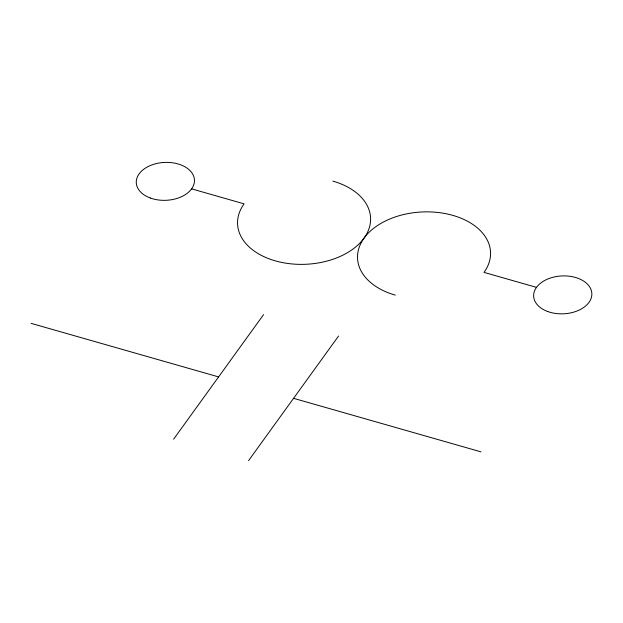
<?xml version="1.0" encoding="UTF-8"?>
<svg xmlns="http://www.w3.org/2000/svg" width="623" height="623" viewBox="0 0 623 623"><rect width="100%" height="100%" fill="white"/><g stroke="black" fill="none" stroke-linecap="round" stroke-linejoin="round"><path stroke-width="0.93" d="M173.607 439.199L263.584 314.615M248.585 460.615L338.562 336.031M191.604 188.862L244.091 203.853A66.575 43.33 -2.7 0 0 275.28 260.85A66.575 43.33 -2.7 0 0 364.058 238.118A66.575 43.33 -2.7 0 1 452.828 215.379A66.575 43.33 -2.7 0 1 484.016 272.383L536.504 287.374M31.15 323.368L218.595 376.907M293.573 398.323L481.018 451.862M332.869 181.114A66.575 43.33 -2.7 0 1 364.058 238.118A66.575 43.33 -2.7 0 0 395.247 295.115M150.33 198.013A29.125 18.955 -2.7 0 0 194.469 180.935A29.125 18.955 -2.7 0 0 151.296 165.142A29.125 18.955 -2.7 0 0 150.33 198.013M547.71 311.516A29.125 18.955 -2.7 0 0 591.85 294.438A29.125 18.955 -2.7 0 0 548.676 278.645A29.125 18.955 -2.7 0 0 547.71 311.516"/></g></svg>
